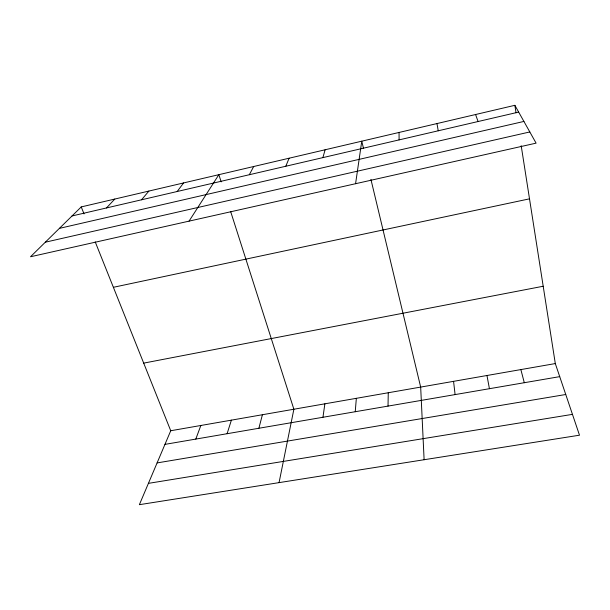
<?xml version="1.0" encoding="UTF-8"?>
<svg xmlns="http://www.w3.org/2000/svg" width="610" height="610" viewBox="0 0 610 610"><rect width="100%" height="100%" fill="white"/><g stroke="black" fill="none" stroke-linecap="round" stroke-linejoin="round"><path stroke-width="0.91" d="M388.021 406.1L388.265 392.749M355.241 411.719L356.339 398.322M322.957 417.263L324.878 403.82M355.577 183.709L361.768 141.184L363.514 148.459M279.06 482.632L293.875 409.234L230.664 211.571M258.884 428.258L262.407 414.731M322.888 157.616L325.13 149.77M227.095 433.71L231.396 420.145M195.795 439.086L200.85 425.483M285.785 166.248L289.11 158.211M95.221 241.888L170.739 430.744L139.377 504.683L579.5 435.197L555.306 363.568L521.192 145.714M249.322 174.727L253.691 166.507M189.062 221.133L218.86 174.673L221.163 181.871M177.19 191.509L183.579 182.939M141.528 199.798L148.893 191.067M106.483 207.957L114.787 199.058M81.237 206.92L30.5 256.764L536.098 143.144L514.863 105.316L81.237 206.92L84.035 213.912M72.033 215.963L518.66 112.087M59.406 228.369L523.914 121.436M45.331 242.2L529.816 131.951M113.384 287.302L529.51 198.837M143.701 363.125L543.197 286.25M170.739 430.744L555.306 363.568M164.959 444.377L559.721 376.637M157.09 462.914L565.752 394.502M148.421 483.364L572.462 414.358M475.579 114.52L478.08 121.527M520.871 369.584L524.295 382.714M370.918 179.363L420.671 387.083L424.11 459.734M486.963 375.501L489.426 388.7M436.974 123.563L438.232 130.792M514.863 105.316L516.037 112.835M453.565 381.341L455.098 394.586M399.047 132.454L399.1 139.896"/></g></svg>
